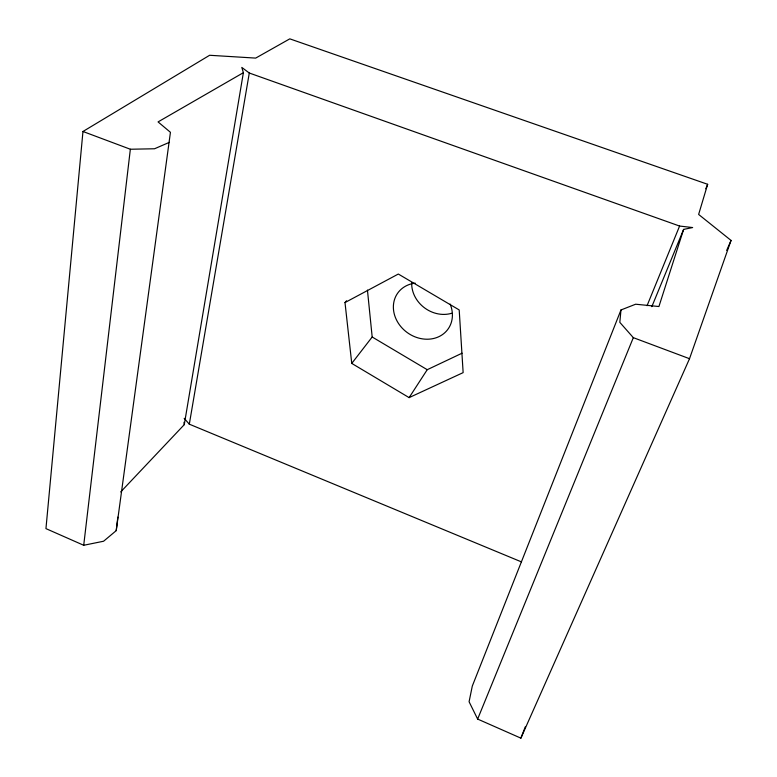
<?xml version="1.0" encoding="UTF-8"?>
<svg xmlns="http://www.w3.org/2000/svg" width="777" height="777" viewBox="0 0 777 777"><rect width="100%" height="100%" fill="white"/><g stroke="black" fill="none" stroke-linecap="round" stroke-linejoin="round"><path stroke-width="1.17" d="M683.624 229.39L658.925 306.526L635.644 304.215L620.969 309.974L472.299 686.072L469.085 701.738L477.641 719.075L520.891 738.15L689.52 358.702L731.05 240.423L698.63 214.442L707.653 184.295L289.802 38.85L255.682 58.1L209.625 55.274L82.964 131.488L45.95 528.622L83.712 545.279L103.584 541.239L116.229 530.633L170.435 132.304L158.061 121.911L243.376 72.688L241.812 67.424L249.291 73.019L679.593 226.049L692.647 227.554L683.624 229.39L651.835 306.662M620.969 309.974L619.823 322.358L633.323 337.655L689.52 358.702M83.712 545.279L130.351 149.242L82.964 131.488M116.229 530.633L117.832 517.132M120.697 491.928L184.275 424.65L243.376 72.688M521.464 561.897L189.316 424.174L249.291 73.019M520.891 738.15L525.262 726.864M477.641 719.075L633.323 337.655M647.056 305.701L679.593 226.049M705.798 188.772L707.653 184.295M726.67 250.417L731.05 240.423M346.571 300.748L344.998 302.564L351.758 363.413L409.12 397.62L427.233 369.697L462.053 353.205M351.758 363.413L372.183 336.995L367.443 290.083M344.998 302.564L398.319 274.038L459.197 309.936L463.141 372.63L409.12 397.62M169.357 142.346L154.545 148.766L130.351 149.242M372.183 336.995L427.233 369.697M184.168 418.337L189.316 424.174M183.994 422.27L184.275 424.65M451.767 313.248A29.672 25.923 35.8 0 1 411.703 282.75M450.136 304.069A30.934 26.583 35.8 0 1 433.051 338.617A30.934 26.583 35.8 0 1 394.755 315.695A30.934 26.583 35.8 0 1 415.18 283.139"/></g></svg>
